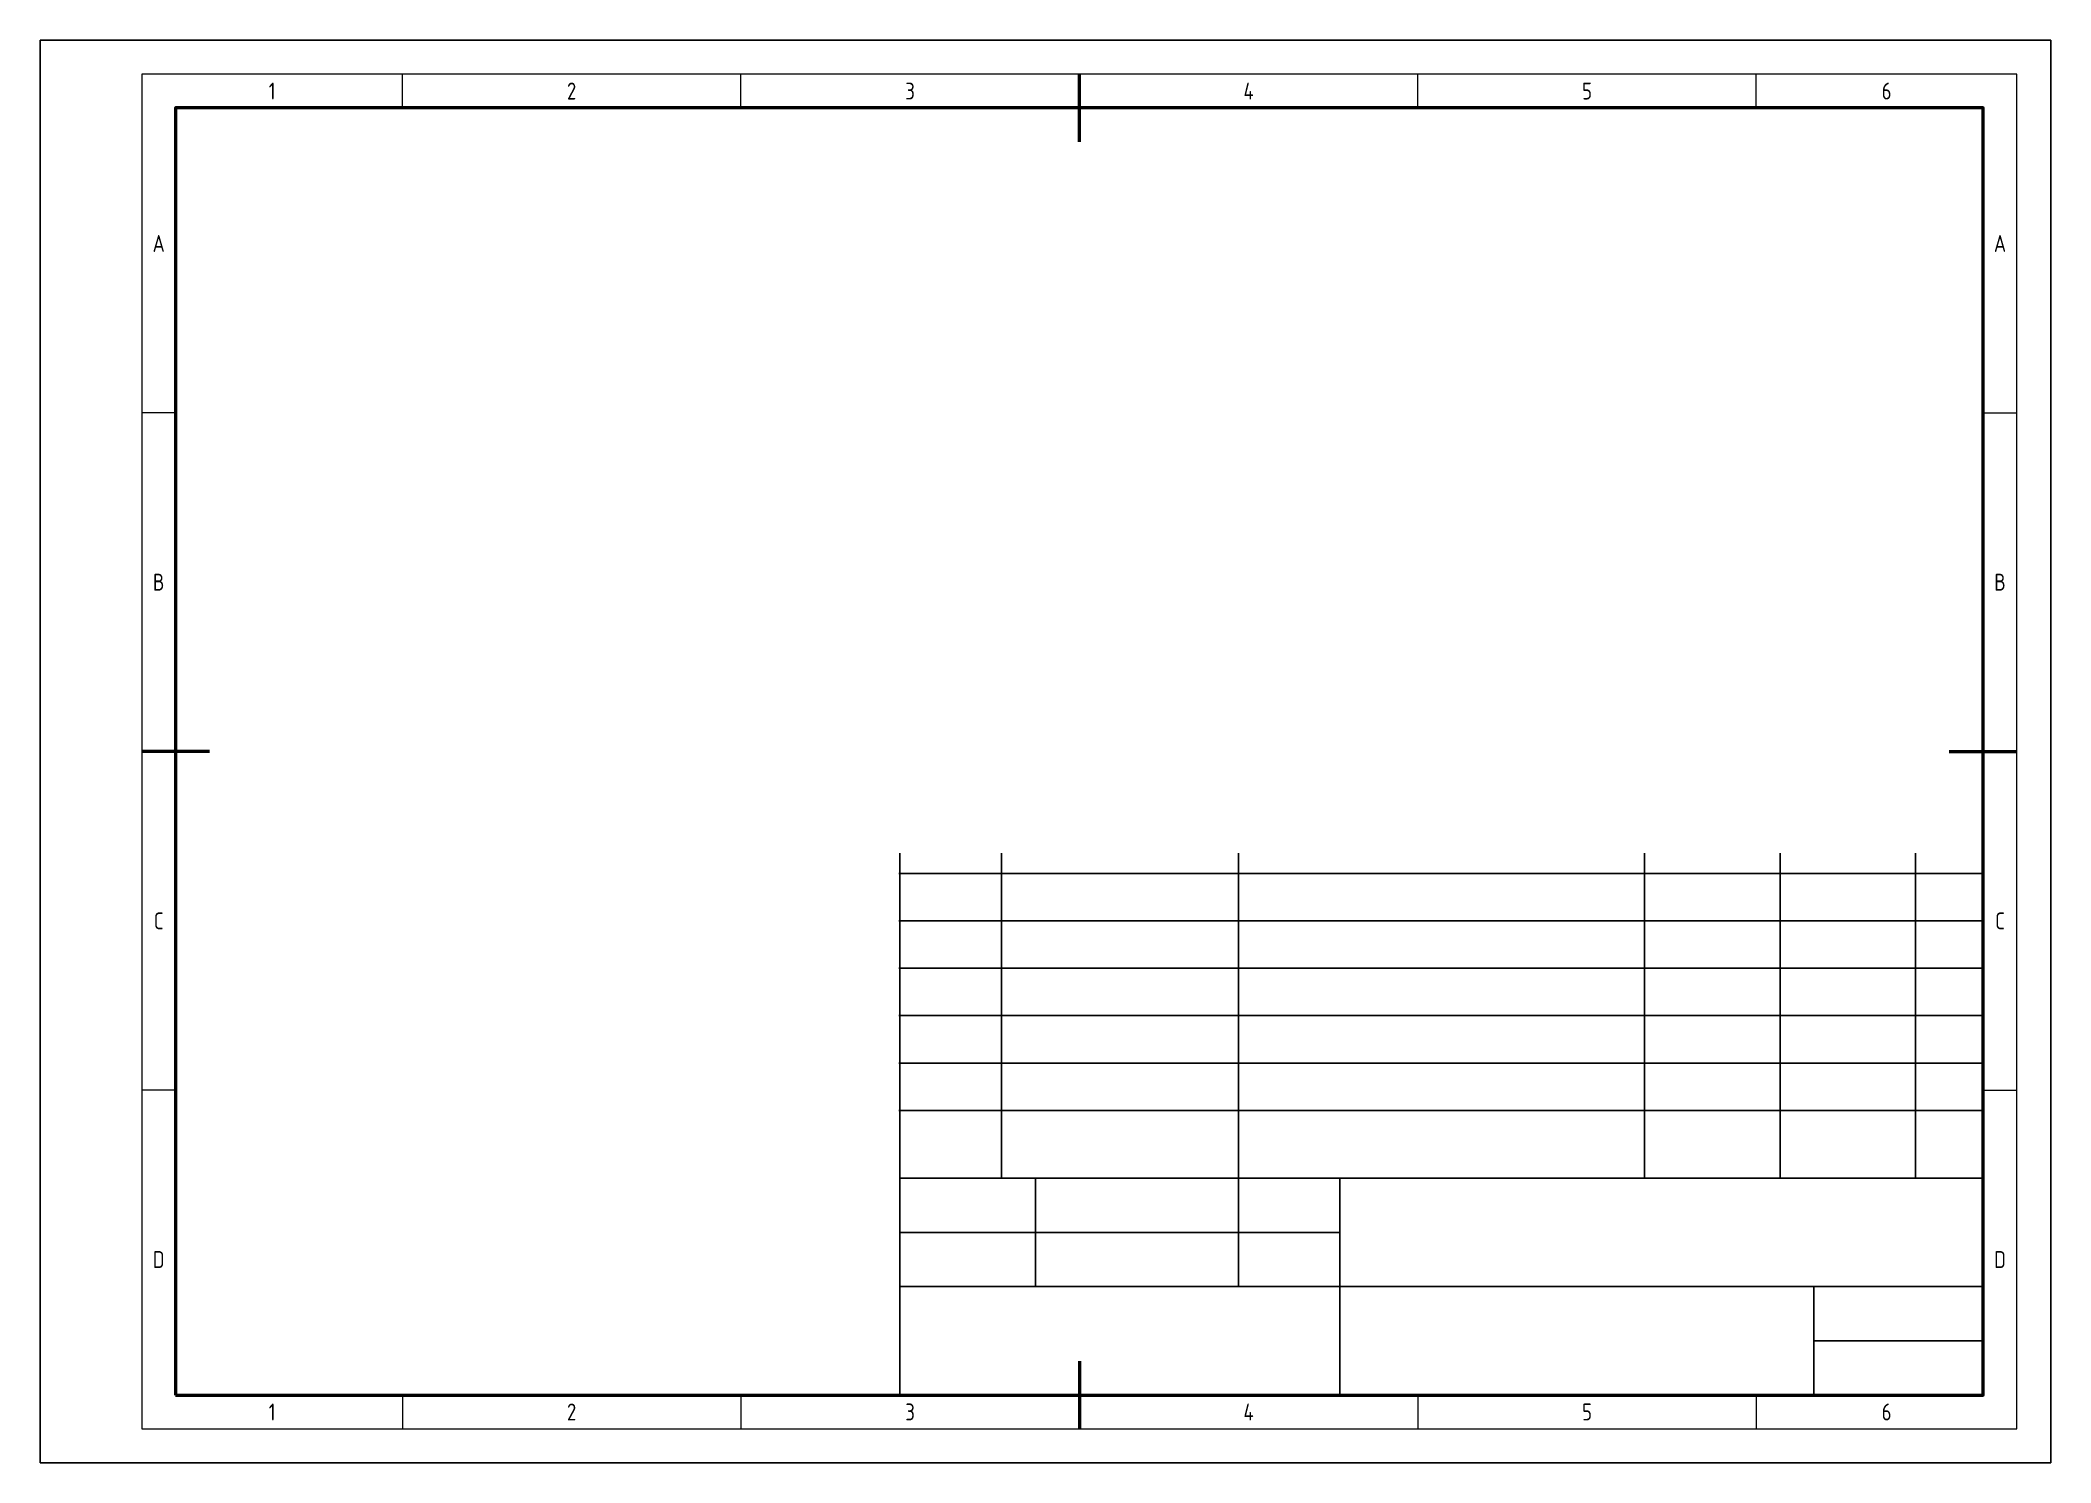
# Model space of a CAD drawing. Header units: millimetres. Extents: x 0 to 297, y 0 to 210.
import ezdxf

# ---------------------------------------------------------------- set-up
doc = ezdxf.new("R2010")
doc.units = ezdxf.units.MM
doc.layers.add('Liendam', color=10, linetype='Continuous', lineweight=50)
doc.layers.add('Lienmanh', color=2, linetype='Continuous', lineweight=20)
doc.styles.add('chu', font='isocpeur.ttf', dxfattribs={"width": 0.8})

msp = doc.modelspace()

# ---------------------------------------------------------------- linework, layer by layer
for p, q in [((127, 42), (127, 90)), ((142, 42), (142, 90)), ((177, 42), (177, 90)), ((237, 42), (237, 90)), ((257, 42), (257, 90)), ((277, 42), (277, 90)), ((126.83, 87.01), (287, 87.01)), ((126.83, 80.01), (287, 80.01)), ((126.83, 73.01), (287, 73.01)), ((126.83, 66.01), (287, 66.01)), ((126.83, 59.01), (287, 59.01)), ((126.83, 52.01), (287, 52.01)), ((287, 42), (127, 42)), ((127, 42), (127, 10)), ((147, 42), (147, 26)), ((177, 42), (177, 26)), ((192, 42), (192, 10)), ((127, 34), (192, 34)), ((127, 26), (287, 26)), ((262, 26), (262, 10)), ((262, 18), (287, 18))]:
    msp.add_line(p, q)
msp.add_lwpolyline([(0, 0), (297, 0), (297, 210), (0, 210)], close=True)
at = {"layer": 'Liendam'}
for p, q in [((153.5, 195), (153.5, 205)), ((25, 105), (15, 105)), ((282, 105), (292, 105)), ((153.5, 15), (153.5, 5))]:
    msp.add_line(p, q, dxfattribs=at)
msp.add_lwpolyline([(20, 10), (287, 10), (287, 200), (20, 200)], close=True, dxfattribs=at)
at = {"layer": 'Lienmanh'}
for p, q in [((53.5, 200), (53.5, 205)), ((103.5, 200), (103.5, 205)), ((203.5, 200), (203.5, 205)), ((253.5, 200), (253.5, 205)), ((20, 155), (15, 155)), ((287, 155), (292, 155)), ((20, 55), (15, 55)), ((287, 55), (292, 55)), ((53.5, 10), (53.5, 5)), ((103.5, 10), (103.5, 5)), ((203.5, 10), (203.5, 5)), ((253.5, 10), (253.5, 5))]:
    msp.add_line(p, q, dxfattribs=at)
msp.add_lwpolyline([(15, 5), (292, 5), (292, 205), (15, 205)], close=True, dxfattribs=at)

# ---------------------------------------------------------------- texts
at = {"char_height": 2.5, "attachment_point": 5, "style": 'chu'}
for s, width, insert in [('1', 38.5, (34.25, 202.5)), ('2', 50, (78.5, 202.5)), ('3', 50, (128.5, 202.5)), ('4', 50, (178.5, 202.5)), ('5', 50, (228.5, 202.5)), ('6', 38.5, (272.75, 202.5)), ('A', 5, (17.5, 180)), ('A', 5, (289.5, 180)), ('B', 5, (17.5, 130)), ('B', 5, (289.5, 130)), ('C', 5, (17.5, 80)), ('C', 5, (289.5, 80)), ('D', 5, (17.5, 30)), ('D', 5, (289.5, 30)), ('1', 38.5, (34.25, 7.5)), ('2', 50, (78.5, 7.5)), ('3', 50, (128.5, 7.5)), ('4', 50, (178.5, 7.5)), ('5', 50, (228.5, 7.5)), ('6', 38.5, (272.75, 7.5))]:
    msp.add_mtext_dynamic_manual_height_columns(s, width=width, gutter_width=12.5, heights=[0], dxfattribs=dict(at, insert=insert))

doc.saveas('drawing.dxf')
